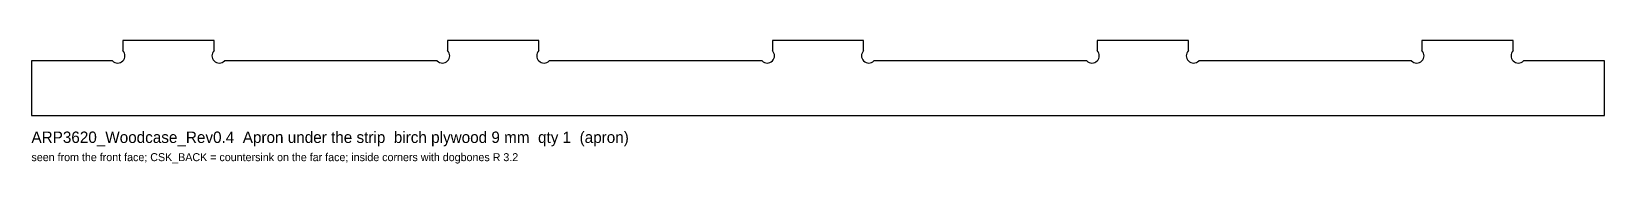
# Model space of a CAD drawing. Header units: millimetres. Extents: x 0 to 689, y -21 to 33.
import ezdxf

# ---------------------------------------------------------------- set-up
doc = ezdxf.new("R2010")
doc.units = ezdxf.units.MM
doc.layers.add('NOTE', color=8, linetype='CONTINUOUS')
doc.layers.add('OUTLINE', color=7, linetype='CONTINUOUS')

msp = doc.modelspace()

# ---------------------------------------------------------------- linework, layer by layer
at = {"layer": 'OUTLINE'}
for p, q in [((80, 33), (40, 33)), ((40, 33), (40, 28.5255)), ((80, 28.5255), (80, 33)), ((222.25, 33), (182.25, 33)), ((182.25, 33), (182.25, 28.5255)), ((222.25, 28.5255), (222.25, 33)), ((364.5, 33), (324.5, 33)), ((324.5, 33), (324.5, 28.5255)), ((364.5, 28.5255), (364.5, 33)), ((506.75, 33), (466.75, 33)), ((466.75, 33), (466.75, 28.5255)), ((506.75, 28.5255), (506.75, 33)), ((649, 33), (609, 33)), ((609, 33), (609, 28.5255)), ((649, 28.5255), (649, 33)), ((35.4745, 24), (0, 24)), ((0, 24), (0, 0)), ((177.7245, 24), (84.5255, 24)), ((319.9745, 24), (226.7755, 24)), ((462.2245, 24), (369.0255, 24)), ((604.4745, 24), (511.2755, 24)), ((689, 24), (653.5255, 24)), ((689, 0), (689, 24)), ((0, 0), (689, 0))]:
    msp.add_line(p, q, dxfattribs=at)
for centre, start, end in [((37.7373, 26.2627), 225, 45), ((82.2627, 26.2627), 135, 315), ((179.9873, 26.2627), 225, 45), ((224.5127, 26.2627), 135, 315), ((322.2373, 26.2627), 225, 45), ((366.7627, 26.2627), 135, 315), ((464.4873, 26.2627), 225, 45), ((509.0127, 26.2627), 135, 315), ((606.7373, 26.2627), 225, 45), ((651.2627, 26.2627), 135, 315)]:
    msp.add_arc(centre, 3.2, start, end, dxfattribs=at)

# ---------------------------------------------------------------- texts
at = {"layer": 'NOTE'}
for s, height, p in [('ARP3620_Woodcase_Rev0.4  Apron under the strip  birch plywood 9 mm  qty 1  (apron)', 5, (0, -12)), ('seen from the front face; CSK_BACK = countersink on the far face; inside corners with dogbones R 3.2', 3.5, (0, -20))]:
    msp.add_text(s, height=height, dxfattribs=at).set_placement(p)

doc.saveas('drawing.dxf')
